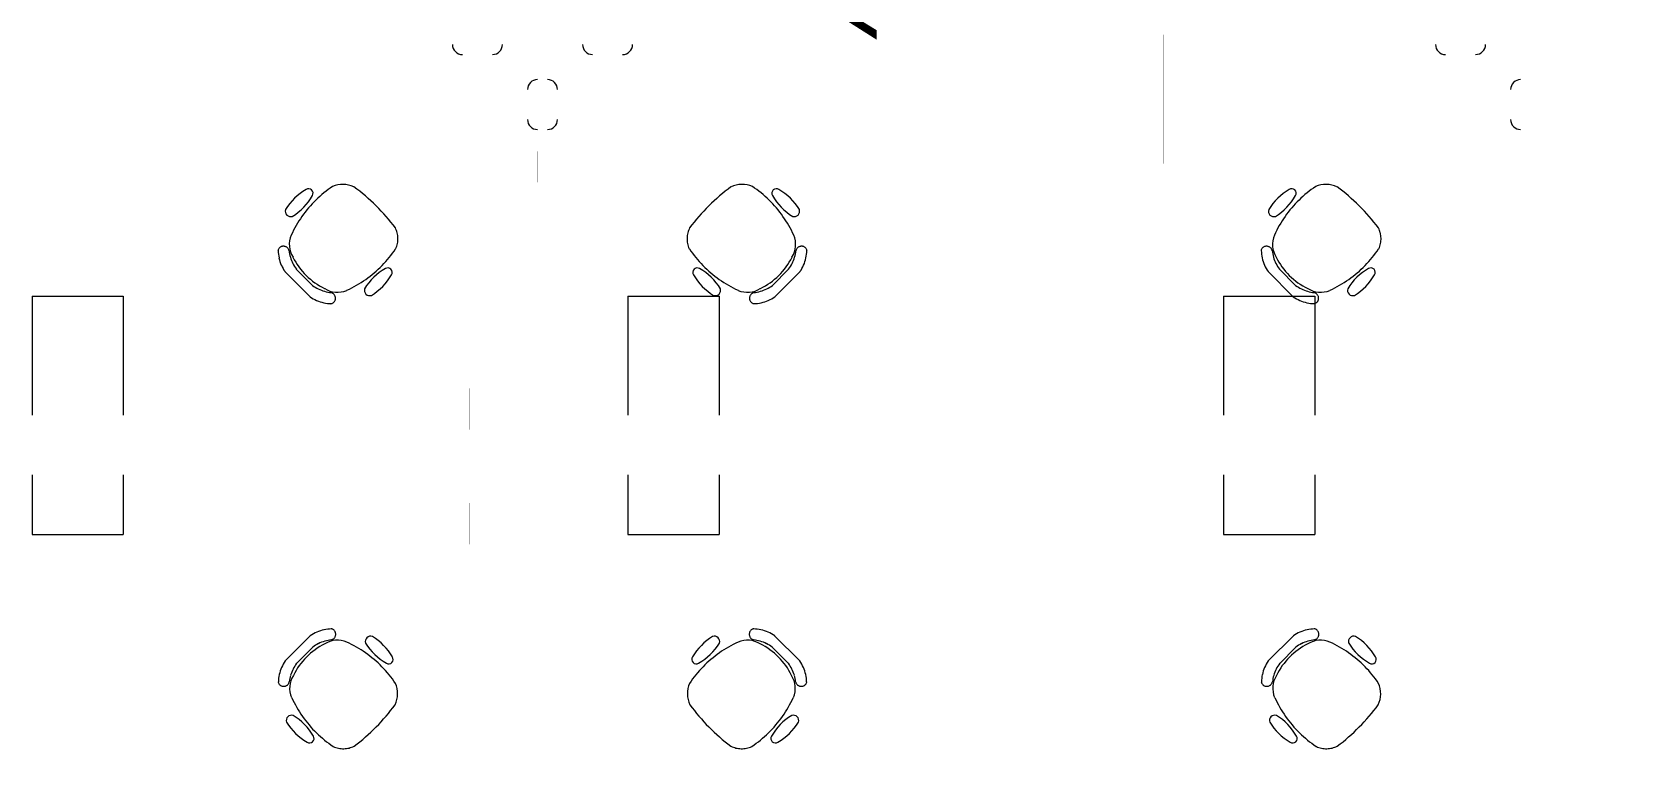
# Model space of a CAD drawing. Extents: x -6172 to 8039, y -4082 to 1639.
# Drawn here: x 1655 to 1977.9, y -172.3 to -25.9 of the extents above; entities that cross this region are included whole.
import ezdxf

# ---------------------------------------------------------------- set-up
doc = ezdxf.new("R2010")
doc.units = 0
doc.header["$LTSCALE"] = 96
doc.header["$MEASUREMENT"] = 0
doc.linetypes.add('HIDDEN', pattern=[0.375, 0.25, -0.125])
doc.linetypes.add('SHORT_DASHES', pattern=[0.375, 0.25, -0.125])
doc.layers.get('0').update_dxf_attribs({"linetype": 'CONTINUOUS', "lineweight": 0})
for name, color, linetype, lineweight in [('21', 7, 'CONTINUOUS', 0), ('A-ANNO-RMNA', 4, 'CONTINUOUS', 0), ('A-FURN-CHAR', 3, 'CONTINUOUS', 0), ('A-FURN-PNLS', 2, 'CONTINUOUS', 0), ('A-FURN-UPPR', 3, 'HIDDEN', 0), ('A-FURN-WKSF', 3, 'CONTINUOUS', 0), ('A-WALL-FULL', 6, 'CONTINUOUS', 0)]:
    doc.layers.add(name, color=color, linetype=linetype, lineweight=lineweight)
doc.styles.add('ARIAL', font='ARIAL', dxfattribs={"height": 0.2})

# ---------------------------------------------------------------- blocks, each defined once
blk = doc.blocks.new('ZZ000001')
at = {"layer": '21', "color": 7, "linetype": 'SHORT_DASHES'}
for p, q in [((1654.96, -79.06), (1654.96, -127.07)), ((1654.96, -79.06), (1673.34, -79.06)), ((1673.34, -79.06), (1673.34, -127.07)), ((1774.97, -79.06), (1774.97, -127.07)), ((1774.97, -79.06), (1793.35, -79.06)), ((1793.35, -79.06), (1793.35, -127.07)), ((1894.98, -79.06), (1894.98, -127.07)), ((1894.98, -79.06), (1913.35, -79.06)), ((1913.35, -79.06), (1913.35, -127.07)), ((1654.96, -127.07), (1673.34, -127.07)), ((1774.97, -127.07), (1793.35, -127.07)), ((1894.98, -127.07), (1913.35, -127.07))]:
    blk.add_line(p, q, dxfattribs=at)
blk = doc.blocks.new('ZZ000068')
at = {"layer": 'A-FURN-CHAR', "color": 8, "linetype": 'Continuous'}
for p, q in [((1711.02, -147.48), (1705.95, -152.55)), ((1708.25, -153.04), (1711.51, -149.78))]:
    blk.add_line(p, q, dxfattribs=at)
for centre, radius, start, end in [((1715.45, -153.91), 7.8, 113.4885, 124.6235), ((1715.42, -153.84), 7.73, 102.288, 113.4973), ((1715.39, -153.7), 7.59, 90.9465, 102.2951), ((1716.07, -155.86), 7.59, 96.2278, 106.3838), ((1716.5, -153.09), 4.73, 66.7202, 122.8365), ((1714.99, -147.21), 1.13, 280.8858, 292.2879), ((1715.01, -147.15), 1.11, 67.2813, 78.7574), ((1714.99, -147.2), 1.13, 292.2863, 303.6237), ((1715.01, -147.16), 1.12, 55.8284, 67.2768), ((1714.98, -147.19), 1.15, 303.624, 314.8912), ((1715, -147.16), 1.13, 44.4292, 55.8271), ((1714.98, -147.19), 1.16, 314.8912, 326.0941), ((1715, -147.17), 1.14, 33.0972, 44.4295), ((1714.97, -147.18), 1.16, 326.0905, 337.244), ((1714.99, -147.18), 1.15, 21.8329, 33.0953), ((1714.97, -147.18), 1.17, 337.2402, 348.3668), ((1714.98, -147.18), 1.16, 10.6343, 21.8331), ((1714.97, -147.18), 1.16, 359.4866, 10.6376), ((1714.97, -147.18), 1.17, 348.3666, 359.4923), ((1723.18, -148.64), 1.08, 71.6789, 197.1039), ((1717.5, -157.51), 11.58, 29.8601, 58.6697), ((1720.26, -161.66), 14.08, 116.7942, 153.9004), ((1716.14, -156.07), 7.82, 116.4066, 126.3663), ((1716.1, -156), 7.73, 106.3784, 116.4129), ((1708.33, -170.57), 24.02, 54.9022, 65.3039), ((1708.55, -170.26), 23.64, 44.3847, 54.8979), ((1732.04, -142.93), 11.58, 211.3325, 240.5354), ((1726.81, -152.26), 0.891, 237.9938, 35.677), ((1712.31, -156.95), 7.73, 156.5047, 167.7141), ((1712.38, -156.98), 7.8, 145.379, 156.514), ((1714.47, -157.63), 7.73, 153.5893, 163.6238), ((1714.55, -157.67), 7.82, 143.6359, 153.5956), ((1708.72, -170.09), 23.4, 33.7952, 44.3789), ((1705.62, -156.54), 1.11, 191.2436, 202.7197), ((1712.17, -156.92), 7.59, 167.7071, 179.0557), ((1705.63, -156.54), 1.12, 202.7269, 214.1754), ((1705.63, -156.53), 1.13, 214.1746, 225.5725), ((1705.64, -156.52), 1.14, 225.5741, 236.9064), ((1705.65, -156.52), 1.15, 236.9066, 248.1689), ((1705.65, -156.51), 1.16, 248.1686, 259.3674), ((1705.65, -156.5), 1.16, 259.3651, 270.5162), ((1705.65, -156.5), 1.17, 270.5123, 281.638), ((1705.65, -156.5), 1.17, 281.6334, 292.76), ((1705.65, -156.5), 1.16, 292.7589, 303.9124), ((1705.66, -156.51), 1.16, 303.9075, 315.1105), ((1705.66, -156.51), 1.15, 315.1134, 326.3806), ((1705.67, -156.52), 1.13, 326.3776, 337.715), ((1705.68, -156.52), 1.13, 337.7158, 349.1178), ((1714.33, -157.6), 7.59, 163.6188, 173.7747), ((1711.58, -158.05), 4.73, 147.1659, 203.2822), ((1723.29, -159.15), 5.3, 335.1727, 23.1288), ((1729.1, -149.93), 24.02, 204.7042, 215.1031), ((1694.73, -136.67), 41.53, 307.2404, 323.4682), ((1707.26, -164.56), 1.08, 72.8985, 198.3234), ((1701.55, -173.42), 11.58, 29.467, 58.6699), ((1728.78, -150.15), 23.64, 215.1071, 225.6174), ((1716.13, -158.87), 11.58, 211.3326, 240.1422), ((1710.88, -168.19), 0.891, 234.3254, 32.0086), ((1728.62, -150.32), 23.4, 225.6235, 236.2042), ((1717.63, -165.33), 4.91, 246.1507, 258.7063), ((1717.64, -165.28), 4.96, 258.7159, 271.1974), ((1717.63, -165.2), 5.04, 271.2029, 283.5517), ((1717.61, -165.1), 5.14, 283.5539, 295.7377)]:
    blk.add_arc(centre, radius, start, end, dxfattribs=at)
blk = doc.blocks.new('ZZ000069')
at = {"layer": 'A-FURN-CHAR', "color": 8, "linetype": 'Continuous'}
for p, q in [((1705.9, -74.12), (1710.98, -79.19)), ((1711.47, -76.89), (1708.2, -73.63))]:
    blk.add_line(p, q, dxfattribs=at)
for centre, radius, start, end in [((1715.93, -67.64), 11.58, 119.8601, 148.6697), ((1710.68, -58.32), 0.891, 327.9938, 125.677), ((1728.51, -76.42), 23.4, 123.7952, 134.3789), ((1717.57, -61.84), 5.3, 65.1727, 113.1288), ((1695.09, -90.41), 41.53, 37.2403, 53.4682), ((1701.36, -53.1), 11.58, 301.3325, 330.5354), ((1728.68, -76.59), 23.64, 134.3847, 144.8979), ((1707.06, -61.96), 1.08, 161.6789, 287.1039), ((1728.99, -76.81), 24.02, 144.9022, 155.3039), ((1711.51, -68.64), 4.73, 156.7202, 212.8365), ((1723.53, -67.53), 5.14, 13.5539, 25.7377), ((1723.63, -67.5), 5.04, 1.2029, 13.5517), ((1723.71, -67.5), 4.96, 348.7159, 1.1974), ((1705.58, -70.13), 1.11, 157.2813, 168.7574), ((1712.13, -69.75), 7.59, 180.9465, 192.2951), ((1705.58, -70.13), 1.12, 145.8284, 157.2769), ((1705.59, -70.14), 1.13, 134.4292, 145.8271), ((1705.59, -70.14), 1.14, 123.0972, 134.4296), ((1705.6, -70.15), 1.15, 111.8329, 123.0953), ((1705.6, -70.16), 1.16, 100.6343, 111.8331), ((1705.61, -70.17), 1.16, 89.4866, 100.6376), ((1705.61, -70.17), 1.17, 78.3666, 89.4923), ((1705.61, -70.17), 1.17, 67.2402, 78.3667), ((1705.61, -70.17), 1.16, 56.0904, 67.244), ((1705.61, -70.16), 1.16, 44.8912, 56.0941), ((1705.62, -70.15), 1.15, 33.624, 44.8912), ((1705.63, -70.15), 1.13, 22.2863, 33.6237), ((1705.64, -70.14), 1.13, 10.8858, 22.2879), ((1714.29, -69.07), 7.59, 186.2278, 196.3838), ((1708.74, -56.52), 23.4, 315.6235, 326.2042), ((1723.75, -67.51), 4.91, 336.1507, 348.7063), ((1712.26, -69.72), 7.73, 192.288, 203.4973), ((1712.34, -69.69), 7.8, 203.4885, 214.6235), ((1714.42, -69.03), 7.73, 196.3784, 206.4129), ((1714.5, -69), 7.82, 206.4066, 216.3663), ((1720.09, -64.88), 14.08, 206.7942, 243.9004), ((1731.84, -83.58), 11.58, 119.467, 148.6699), ((1708.58, -56.35), 23.64, 305.1071, 315.6174), ((1726.62, -74.26), 0.891, 324.3254, 122.0086), ((1716.1, -70.59), 7.82, 233.6358, 243.5956), ((1708.36, -56.04), 24.02, 294.7042, 305.1031), ((1717.3, -69.01), 11.58, 301.3326, 330.1422), ((1715.4, -72.76), 7.8, 235.379, 246.514), ((1715.37, -72.83), 7.73, 246.5047, 257.7141), ((1716.06, -70.67), 7.73, 243.5893, 253.6238), ((1715.34, -72.97), 7.59, 257.7071, 269.0557), ((1716.02, -70.8), 7.59, 253.6187, 263.7747), ((1716.48, -73.55), 4.73, 237.1659, 293.2822), ((1714.95, -79.46), 1.13, 67.7157, 79.1178), ((1714.96, -79.51), 1.11, 281.2436, 292.7197), ((1714.94, -79.46), 1.13, 56.3776, 67.715), ((1714.96, -79.51), 1.12, 292.7269, 304.1754), ((1714.94, -79.47), 1.15, 45.1134, 56.3806), ((1714.96, -79.5), 1.13, 304.1746, 315.5725), ((1714.93, -79.48), 1.16, 33.9075, 45.1105), ((1714.95, -79.5), 1.14, 315.5741, 326.9064), ((1714.92, -79.48), 1.16, 22.7588, 33.9124), ((1714.94, -79.49), 1.15, 326.9066, 338.169), ((1714.92, -79.49), 1.17, 11.6334, 22.76), ((1714.93, -79.49), 1.16, 338.1686, 349.3675), ((1714.92, -79.49), 1.17, 0.5123, 11.638), ((1714.93, -79.49), 1.16, 349.3652, 0.5162), ((1722.98, -77.88), 1.08, 162.8985, 288.3234)]:
    blk.add_arc(centre, radius, start, end, dxfattribs=at)
blk = doc.blocks.new('ZZ000076')
at = {"layer": 'A-FURN-CHAR', "color": 8, "linetype": 'Continuous'}
for p, q in [((1909.06, -147.48), (1903.99, -152.55)), ((1906.29, -153.04), (1909.55, -149.78))]:
    blk.add_line(p, q, dxfattribs=at)
for centre, radius, start, end in [((1913.49, -153.91), 7.8, 113.4885, 124.6235), ((1913.46, -153.84), 7.73, 102.288, 113.4973), ((1913.43, -153.7), 7.59, 90.9465, 102.2951), ((1914.11, -155.86), 7.59, 96.2278, 106.3838), ((1914.54, -153.09), 4.73, 66.7202, 122.8365), ((1913.03, -147.21), 1.13, 280.8858, 292.2879), ((1913.05, -147.15), 1.11, 67.2813, 78.7574), ((1913.03, -147.2), 1.13, 292.2863, 303.6237), ((1913.05, -147.16), 1.12, 55.8284, 67.2768), ((1913.03, -147.19), 1.15, 303.624, 314.8912), ((1913.04, -147.16), 1.13, 44.4292, 55.8271), ((1913.02, -147.19), 1.16, 314.8912, 326.0941), ((1913.04, -147.17), 1.14, 33.0972, 44.4295), ((1913.01, -147.18), 1.16, 326.0905, 337.244), ((1913.03, -147.18), 1.15, 21.8329, 33.0953), ((1913.01, -147.18), 1.17, 337.2402, 348.3668), ((1913.02, -147.18), 1.16, 10.6343, 21.8331), ((1913.01, -147.18), 1.17, 348.3666, 359.4923), ((1913.01, -147.18), 1.16, 359.4866, 10.6376), ((1921.22, -148.64), 1.08, 71.6789, 197.1039), ((1915.54, -157.51), 11.58, 29.8601, 58.6697), ((1918.3, -161.66), 14.08, 116.7942, 153.9004), ((1914.18, -156.07), 7.82, 116.4066, 126.3663), ((1914.15, -156), 7.73, 106.3784, 116.4129), ((1906.37, -170.57), 24.02, 54.9022, 65.3039), ((1906.59, -170.26), 23.64, 44.3847, 54.8979), ((1930.08, -142.93), 11.58, 211.3325, 240.5354), ((1924.86, -152.26), 0.891, 237.9938, 35.677), ((1910.35, -156.95), 7.73, 156.5047, 167.7141), ((1910.42, -156.98), 7.8, 145.379, 156.514), ((1912.51, -157.63), 7.73, 153.5893, 163.6238), ((1912.59, -157.67), 7.82, 143.6359, 153.5956), ((1906.76, -170.09), 23.4, 33.7952, 44.3789), ((1903.67, -156.54), 1.11, 191.2436, 202.7197), ((1910.21, -156.92), 7.59, 167.7071, 179.0557), ((1903.67, -156.54), 1.12, 202.7269, 214.1754), ((1903.68, -156.53), 1.13, 214.1746, 225.5725), ((1903.68, -156.52), 1.14, 225.5741, 236.9064), ((1903.69, -156.52), 1.15, 236.9066, 248.1689), ((1903.69, -156.51), 1.16, 248.1686, 259.3674), ((1903.69, -156.5), 1.16, 259.3651, 270.5162), ((1903.69, -156.5), 1.17, 270.5123, 281.638), ((1903.69, -156.5), 1.17, 281.6334, 292.76), ((1903.7, -156.5), 1.16, 292.7589, 303.9124), ((1903.7, -156.51), 1.16, 303.9075, 315.1105), ((1903.71, -156.51), 1.15, 315.1134, 326.3806), ((1903.72, -156.52), 1.13, 326.3776, 337.715), ((1903.72, -156.52), 1.13, 337.7158, 349.1178), ((1912.38, -157.6), 7.59, 163.6188, 173.7747), ((1909.62, -158.05), 4.73, 147.1659, 203.2822), ((1921.34, -159.15), 5.3, 335.1727, 23.1288), ((1927.14, -149.93), 24.02, 204.7042, 215.1031), ((1892.77, -136.67), 41.53, 307.2404, 323.4682), ((1905.3, -164.56), 1.08, 72.8985, 198.3234), ((1899.6, -173.42), 11.58, 29.467, 58.6699), ((1926.82, -150.15), 23.64, 215.1071, 225.6174), ((1914.17, -158.87), 11.58, 211.3326, 240.1422), ((1908.92, -168.19), 0.891, 234.3254, 32.0086), ((1926.66, -150.32), 23.4, 225.6235, 236.2042), ((1915.67, -165.33), 4.91, 246.1507, 258.7063), ((1915.68, -165.28), 4.96, 258.7159, 271.1974), ((1915.68, -165.2), 5.04, 271.2029, 283.5517), ((1915.65, -165.1), 5.14, 283.5539, 295.7377)]:
    blk.add_arc(centre, radius, start, end, dxfattribs=at)
blk = doc.blocks.new('ZZ000077')
at = {"layer": 'A-FURN-CHAR', "color": 8, "linetype": 'Continuous'}
for p, q in [((1903.95, -74.12), (1909.02, -79.19)), ((1909.51, -76.89), (1906.24, -73.63))]:
    blk.add_line(p, q, dxfattribs=at)
for centre, radius, start, end in [((1913.97, -67.64), 11.58, 119.8601, 148.6697), ((1908.73, -58.32), 0.891, 327.9938, 125.677), ((1926.56, -76.42), 23.4, 123.7952, 134.3789), ((1915.61, -61.84), 5.3, 65.1727, 113.1288), ((1893.14, -90.41), 41.53, 37.2403, 53.4682), ((1899.4, -53.1), 11.58, 301.3325, 330.5354), ((1926.72, -76.59), 23.64, 134.3847, 144.8979), ((1905.1, -61.96), 1.08, 161.6789, 287.1039), ((1927.04, -76.81), 24.02, 144.9022, 155.3039), ((1909.56, -68.64), 4.73, 156.7202, 212.8365), ((1921.57, -67.53), 5.14, 13.5539, 25.7377), ((1921.67, -67.5), 5.04, 1.2029, 13.5517), ((1921.75, -67.5), 4.96, 348.7159, 1.1974), ((1903.62, -70.13), 1.11, 157.2813, 168.7574), ((1910.17, -69.75), 7.59, 180.9465, 192.2951), ((1903.62, -70.13), 1.12, 145.8284, 157.2769), ((1903.63, -70.14), 1.13, 134.4292, 145.8271), ((1903.64, -70.14), 1.14, 123.0972, 134.4296), ((1903.64, -70.15), 1.15, 111.8329, 123.0953), ((1903.65, -70.16), 1.16, 100.6343, 111.8331), ((1903.65, -70.17), 1.16, 89.4866, 100.6376), ((1903.65, -70.17), 1.17, 78.3666, 89.4923), ((1903.65, -70.17), 1.17, 67.2402, 78.3667), ((1903.65, -70.17), 1.16, 56.0904, 67.244), ((1903.65, -70.16), 1.16, 44.8912, 56.0941), ((1903.66, -70.15), 1.15, 33.624, 44.8912), ((1903.67, -70.15), 1.13, 22.2863, 33.6237), ((1903.68, -70.14), 1.13, 10.8858, 22.2879), ((1912.33, -69.07), 7.59, 186.2278, 196.3838), ((1906.78, -56.52), 23.4, 315.6235, 326.2042), ((1921.79, -67.51), 4.91, 336.1507, 348.7063), ((1910.31, -69.72), 7.73, 192.288, 203.4973), ((1910.38, -69.69), 7.8, 203.4885, 214.6235), ((1912.46, -69.03), 7.73, 196.3784, 206.4129), ((1912.54, -69), 7.82, 206.4066, 216.3663), ((1918.13, -64.88), 14.08, 206.7942, 243.9004), ((1929.88, -83.58), 11.58, 119.467, 148.6699), ((1906.62, -56.35), 23.64, 305.1071, 315.6174), ((1924.66, -74.26), 0.891, 324.3254, 122.0086), ((1914.14, -70.59), 7.82, 233.6358, 243.5956), ((1906.4, -56.04), 24.02, 294.7042, 305.1031), ((1915.34, -69.01), 11.58, 301.3326, 330.1422), ((1913.44, -72.76), 7.8, 235.379, 246.514), ((1913.41, -72.83), 7.73, 246.5047, 257.7141), ((1914.1, -70.67), 7.73, 243.5893, 253.6238), ((1913.39, -72.97), 7.59, 257.7071, 269.0557), ((1914.06, -70.8), 7.59, 253.6187, 263.7747), ((1914.52, -73.55), 4.73, 237.1659, 293.2822), ((1912.99, -79.46), 1.13, 67.7157, 79.1178), ((1913, -79.51), 1.11, 281.2436, 292.7197), ((1912.99, -79.46), 1.13, 56.3776, 67.715), ((1913, -79.51), 1.12, 292.7269, 304.1754), ((1912.98, -79.47), 1.15, 45.1134, 56.3806), ((1913, -79.5), 1.13, 304.1746, 315.5725), ((1912.97, -79.48), 1.16, 33.9075, 45.1105), ((1912.99, -79.5), 1.14, 315.5741, 326.9064), ((1912.97, -79.48), 1.16, 22.7588, 33.9124), ((1912.98, -79.49), 1.15, 326.9066, 338.169), ((1912.96, -79.49), 1.17, 11.6334, 22.76), ((1912.97, -79.49), 1.16, 338.1686, 349.3675), ((1912.96, -79.49), 1.17, 0.5123, 11.638), ((1912.97, -79.49), 1.16, 349.3652, 0.5162), ((1921.02, -77.88), 1.08, 162.8985, 288.3234)]:
    blk.add_arc(centre, radius, start, end, dxfattribs=at)
blk = doc.blocks.new('ZZ000080')
at = {"layer": 'A-FURN-CHAR', "color": 8, "linetype": 'Continuous'}
for p, q in [((1804.55, -147.48), (1809.62, -152.55)), ((1807.33, -153.04), (1804.06, -149.78))]:
    blk.add_line(p, q, dxfattribs=at)
for centre, radius, start, end in [((1798.08, -157.51), 11.58, 121.3303, 150.1399), ((1792.4, -148.64), 1.08, 342.8961, 108.321), ((1799.08, -153.09), 4.73, 57.1635, 113.2798), ((1800.6, -147.18), 1.16, 169.3624, 180.5134), ((1800.61, -147.18), 1.17, 180.5077, 191.6334), ((1800.6, -147.18), 1.16, 158.1669, 169.3658), ((1800.61, -147.18), 1.17, 191.6333, 202.7598), ((1800.59, -147.18), 1.15, 146.9047, 158.1671), ((1800.6, -147.18), 1.16, 202.756, 213.9095), ((1800.58, -147.17), 1.14, 135.5705, 146.9028), ((1800.6, -147.19), 1.16, 213.9059, 225.1088), ((1800.57, -147.16), 1.13, 124.1729, 135.5708), ((1800.59, -147.19), 1.15, 225.1088, 236.376), ((1800.57, -147.16), 1.12, 112.7232, 124.1717), ((1800.58, -147.2), 1.13, 236.3763, 247.7137), ((1800.57, -147.15), 1.11, 101.2426, 112.7187), ((1800.58, -147.21), 1.13, 247.7121, 259.1142), ((1800.18, -153.7), 7.59, 77.7049, 89.0535), ((1799.51, -155.86), 7.59, 73.6162, 83.7722), ((1800.16, -153.84), 7.73, 66.5027, 77.712), ((1800.13, -153.91), 7.8, 55.3765, 66.5115), ((1788.76, -152.26), 0.891, 144.323, 302.0062), ((1783.54, -142.93), 11.58, 299.4646, 328.6675), ((1807.03, -170.26), 23.64, 125.1021, 135.6153), ((1807.24, -170.57), 24.02, 114.6962, 125.0978), ((1799.47, -156), 7.73, 63.5871, 73.6216), ((1795.32, -161.66), 14.08, 26.0996, 63.2059), ((1799.43, -156.07), 7.82, 53.6338, 63.5935), ((1806.86, -170.09), 23.4, 135.6211, 146.2048), ((1801.03, -157.67), 7.82, 26.4044, 36.3641), ((1801.11, -157.63), 7.73, 16.3762, 26.4107), ((1803.19, -156.98), 7.8, 23.486, 34.6211), ((1803.26, -156.95), 7.73, 12.2859, 23.4953), ((1792.28, -159.15), 5.3, 156.8712, 204.8273), ((1803.99, -158.05), 4.73, 336.7178, 32.8341), ((1801.24, -157.6), 7.59, 6.2253, 16.3813), ((1809.89, -156.52), 1.13, 190.8822, 202.2843), ((1809.9, -156.52), 1.13, 202.285, 213.6224), ((1809.91, -156.51), 1.15, 213.6194, 224.8866), ((1809.92, -156.51), 1.16, 224.8895, 236.0925), ((1809.92, -156.5), 1.16, 236.0876, 247.2411), ((1809.92, -156.5), 1.17, 247.24, 258.3666), ((1809.92, -156.5), 1.17, 258.362, 269.4877), ((1809.92, -156.5), 1.16, 269.4839, 280.6349), ((1809.92, -156.51), 1.16, 280.6326, 291.8314), ((1809.93, -156.52), 1.15, 291.831, 303.0934), ((1809.93, -156.52), 1.14, 303.0936, 314.4259), ((1809.94, -156.53), 1.13, 314.4275, 325.8255), ((1803.4, -156.92), 7.59, 0.9443, 12.2929), ((1809.95, -156.54), 1.12, 325.8246, 337.2731), ((1809.95, -156.54), 1.11, 337.2803, 348.7564), ((1820.85, -136.67), 41.53, 216.5318, 232.7596), ((1786.48, -149.93), 24.02, 324.8969, 335.2958), ((1786.79, -150.15), 23.64, 314.3826, 324.8929), ((1814.02, -173.42), 11.58, 121.3301, 150.533), ((1808.32, -164.56), 1.08, 341.6766, 107.1015), ((1786.96, -150.32), 23.4, 303.7958, 314.3765), ((1804.69, -168.19), 0.891, 147.9914, 305.6746), ((1799.45, -158.87), 11.58, 299.8578, 328.6674), ((1797.97, -165.1), 5.14, 244.2623, 256.4461), ((1797.94, -165.2), 5.04, 256.4483, 268.7971), ((1797.94, -165.28), 4.96, 268.8026, 281.2841), ((1797.95, -165.33), 4.91, 281.2937, 293.8493)]:
    blk.add_arc(centre, radius, start, end, dxfattribs=at)
blk = doc.blocks.new('ZZ000081')
at = {"layer": 'A-FURN-CHAR', "color": 8, "linetype": 'Continuous'}
for p, q in [((1804.11, -76.89), (1807.37, -73.63)), ((1809.67, -74.12), (1804.6, -79.19))]:
    blk.add_line(p, q, dxfattribs=at)
for centre, radius, start, end in [((1820.48, -90.41), 41.53, 126.5318, 142.7597), ((1798, -61.84), 5.3, 66.8712, 114.8273), ((1787.06, -76.42), 23.4, 45.6211, 56.2048), ((1804.89, -58.32), 0.891, 54.323, 212.0062), ((1799.64, -67.64), 11.58, 31.3303, 60.1399), ((1786.89, -76.59), 23.64, 35.1021, 45.6153), ((1814.22, -53.1), 11.58, 209.4646, 238.6675), ((1786.58, -76.81), 24.02, 24.6961, 35.0978), ((1808.51, -61.96), 1.08, 252.8961, 18.3211), ((1791.95, -67.5), 5.04, 166.4483, 178.7971), ((1791.87, -67.5), 4.96, 178.8026, 191.2841), ((1792.05, -67.53), 5.14, 154.2623, 166.4462), ((1804.06, -68.64), 4.73, 327.1635, 23.2798), ((1791.82, -67.51), 4.91, 191.2937, 203.8493), ((1806.83, -56.52), 23.4, 213.7958, 224.3765), ((1801.29, -69.07), 7.59, 343.6162, 353.7722), ((1809.94, -70.14), 1.13, 157.7121, 169.1142), ((1809.95, -70.15), 1.13, 146.3763, 157.7137), ((1809.96, -70.15), 1.15, 135.1088, 146.376), ((1809.96, -70.16), 1.16, 123.9059, 135.1088), ((1809.97, -70.17), 1.16, 112.756, 123.9096), ((1809.97, -70.17), 1.17, 101.6332, 112.7598), ((1809.97, -70.17), 1.17, 90.5077, 101.6334), ((1809.97, -70.17), 1.16, 79.3624, 90.5134), ((1809.97, -70.16), 1.16, 68.1669, 79.3658), ((1809.97, -70.15), 1.15, 56.9047, 68.1671), ((1809.98, -70.14), 1.14, 45.5705, 56.9028), ((1809.99, -70.14), 1.13, 34.1729, 45.5708), ((1803.45, -69.75), 7.59, 347.7049, 359.0535), ((1809.99, -70.13), 1.12, 22.7232, 34.1716), ((1810, -70.13), 1.11, 11.2426, 22.7187), ((1788.96, -74.26), 0.891, 57.9914, 215.6746), ((1783.73, -83.58), 11.58, 31.3301, 60.533), ((1807, -56.35), 23.64, 224.3826, 234.8929), ((1795.49, -64.88), 14.08, 296.0996, 333.2059), ((1801.08, -69), 7.82, 323.6338, 333.5935), ((1801.15, -69.03), 7.73, 333.5871, 343.6216), ((1803.24, -69.69), 7.8, 325.3765, 336.5115), ((1803.31, -69.72), 7.73, 336.5027, 347.712), ((1798.28, -69.01), 11.58, 209.8578, 238.6674), ((1807.22, -56.04), 24.02, 234.8969, 245.2958), ((1799.48, -70.59), 7.82, 296.4044, 306.3641), ((1792.59, -77.88), 1.08, 251.6766, 17.1015), ((1799.09, -73.55), 4.73, 246.7178, 302.8341), ((1800.65, -79.49), 1.17, 168.362, 179.4877), ((1800.65, -79.49), 1.16, 179.4838, 190.6349), ((1800.65, -79.49), 1.17, 157.24, 168.3666), ((1800.64, -79.49), 1.16, 190.6326, 201.8314), ((1800.63, -79.49), 1.15, 201.831, 213.0934), ((1800.65, -79.48), 1.16, 146.0876, 157.2412), ((1800.62, -79.5), 1.14, 213.0936, 224.4259), ((1800.64, -79.48), 1.16, 134.8895, 146.0925), ((1800.62, -79.5), 1.13, 224.4275, 235.8254), ((1800.64, -79.47), 1.15, 123.6194, 134.8866), ((1800.61, -79.51), 1.12, 235.8246, 247.2731), ((1800.63, -79.46), 1.13, 112.285, 123.6224), ((1800.61, -79.51), 1.11, 247.2803, 258.7564), ((1800.63, -79.46), 1.13, 100.8822, 112.2843), ((1800.23, -72.97), 7.59, 270.9443, 282.2929), ((1799.55, -70.8), 7.59, 276.2253, 286.3813), ((1799.52, -70.67), 7.73, 286.3762, 296.4107), ((1800.2, -72.83), 7.73, 282.2859, 293.4953), ((1800.17, -72.76), 7.8, 293.486, 304.6211)]:
    blk.add_arc(centre, radius, start, end, dxfattribs=at)

msp = doc.modelspace()

# ---------------------------------------------------------------- linework, layer by layer
at = {"layer": 'A-FURN-PNLS', "const_width": 0.00174}
for points in [[(1684.78, -28.37), (1682.76, -28.37), (1682.77, -52.37), (1684.78, -52.37), (1684.78, -28.37)], [(1684.78, -26.35), (1684.78, -26.35), (1720.78, -26.35), (1720.78, -28.37), (1684.78, -28.37)], [(1720.78, -26.35), (1756.78, -26.35), (1756.78, -28.37), (1720.78, -28.37)], [(1756.78, -28.37), (1756.78, -64.36), (1758.79, -64.36), (1758.79, -28.37), (1756.78, -28.37)], [(1758.8, -28.37), (1758.8, -64.36), (1756.78, -64.36), (1756.79, -28.37), (1758.8, -28.37)], [(1794.8, -26.35), (1758.8, -26.35), (1758.8, -28.37), (1794.8, -28.37)], [(1830.8, -26.35), (1830.8, -26.35), (1794.8, -26.35), (1794.8, -28.37), (1830.8, -28.37)], [(1830.8, -28.37), (1832.81, -28.37), (1832.81, -52.37), (1830.79, -52.37), (1830.8, -28.37)], [(1882.82, -28.37), (1880.81, -28.37), (1880.81, -52.37), (1882.82, -52.37), (1882.82, -28.37)], [(1882.82, -26.35), (1882.82, -26.35), (1918.82, -26.35), (1918.82, -28.37), (1882.82, -28.37)], [(1918.82, -26.35), (1954.82, -26.35), (1954.82, -28.37), (1918.82, -28.37)], [(1954.82, -28.37), (1954.82, -64.36), (1956.83, -64.36), (1956.83, -28.37), (1954.82, -28.37)], [(1756.78, -64.37), (1756.78, -112.36), (1758.79, -112.36), (1758.79, -64.37)], [(1758.8, -64.36), (1758.8, -112.36), (1756.78, -112.36), (1756.78, -64.36)], [(1954.82, -64.36), (1954.82, -112.36), (1956.83, -112.36), (1956.83, -64.36)], [(1726.73, -112.36), (1702.73, -112.36), (1702.73, -114.38), (1726.73, -114.38)], [(1756.78, -112.36), (1726.73, -112.36), (1726.73, -114.38), (1756.78, -114.37), (1756.78, -112.36)], [(1758.8, -112.36), (1788.84, -112.36), (1788.84, -114.38), (1758.8, -114.37), (1758.8, -112.36)], [(1788.84, -112.36), (1812.84, -112.36), (1812.84, -114.38), (1788.84, -114.38)], [(1924.77, -112.36), (1900.77, -112.36), (1900.77, -114.38), (1924.77, -114.38)], [(1954.82, -112.36), (1924.77, -112.36), (1924.77, -114.38), (1954.82, -114.37), (1954.82, -112.36)], [(1756.78, -162.35), (1756.78, -114.36), (1758.79, -114.36), (1758.79, -162.35)], [(1758.8, -162.35), (1758.8, -114.36), (1756.78, -114.36), (1756.78, -162.35)], [(1954.82, -162.35), (1954.82, -114.36), (1956.83, -114.36), (1956.83, -162.35)], [(1756.78, -198.35), (1756.78, -162.35), (1758.79, -162.35), (1758.8, -198.35), (1756.78, -198.35)], [(1758.8, -198.35), (1758.8, -162.35), (1756.78, -162.35), (1756.78, -198.35), (1758.8, -198.35)], [(1954.82, -198.35), (1954.82, -162.35), (1956.83, -162.35), (1956.84, -198.35), (1954.82, -198.35)]]:
    msp.add_lwpolyline(points, dxfattribs=at)
at = {"layer": 'A-FURN-UPPR', "const_width": 0.00174}
for points in [[(1684.78, -28.37), (1684.78, -26.35)], [(1685.28, -28.37), (1685.28, -42.13)], [(1720.28, -28.37), (1720.28, -42.13)], [(1795.3, -28.37), (1795.3, -42.13)], [(1830.29, -28.37), (1830.29, -42.13)], [(1830.8, -28.37), (1830.8, -26.35)], [(1882.82, -28.37), (1882.82, -26.35)], [(1883.33, -28.37), (1883.33, -42.13)], [(1918.32, -28.37), (1918.32, -42.13)], [(1720.28, -41.63), (1685.29, -41.63)], [(1795.3, -41.63), (1830.29, -41.63)], [(1918.32, -41.63), (1883.33, -41.63)], [(1684.78, -42.13), (1720.78, -42.13)], [(1830.8, -42.13), (1794.8, -42.13)], [(1882.82, -42.13), (1918.82, -42.13)], [(1743.01, -64.36), (1743.02, -112.36)], [(1772.56, -64.36), (1772.56, -112.36)], [(1941.06, -64.36), (1941.06, -112.36)], [(1756.78, -64.87), (1743.01, -64.87)], [(1743.52, -111.86), (1743.52, -64.87)], [(1758.8, -64.87), (1772.56, -64.87)], [(1772.05, -111.86), (1772.06, -64.87)], [(1954.82, -64.87), (1941.06, -64.87)], [(1941.56, -111.86), (1941.56, -64.87)], [(1756.78, -111.86), (1743.02, -111.86)], [(1758.8, -111.86), (1772.56, -111.86)], [(1954.82, -111.86), (1941.06, -111.86)], [(1743.01, -162.35), (1743.02, -114.36)], [(1756.78, -114.86), (1743.01, -114.86)], [(1743.52, -114.86), (1743.52, -161.85)], [(1758.8, -114.86), (1772.56, -114.86)], [(1772.06, -114.86), (1772.05, -161.85)], [(1772.56, -162.35), (1772.56, -114.36)], [(1941.06, -162.35), (1941.06, -114.36)], [(1954.82, -114.86), (1941.06, -114.86)], [(1941.56, -114.86), (1941.56, -161.85)], [(1756.78, -161.85), (1743.01, -161.85)], [(1758.8, -161.85), (1772.56, -161.85)], [(1954.82, -161.85), (1941.06, -161.85)]]:
    msp.add_lwpolyline(points, dxfattribs=at)
at = {"layer": 'A-FURN-WKSF', "const_width": 0.00174}
for points in [[(1720.78, -28.37), (1720.78, -51.7)], [(1794.8, -28.37), (1794.8, -51.7)], [(1918.82, -28.37), (1918.82, -51.7)], [(1741.66, -30.38), (1747.71, -30.38)], [(1741.66, -30.38), (1741.66, -30.38)], [(1773.92, -30.38), (1767.87, -30.38)], [(1773.92, -30.38), (1773.92, -30.38)], [(1939.7, -30.38), (1945.75, -30.38)], [(1939.7, -30.38), (1939.7, -30.38)], [(1754.76, -37.44), (1754.76, -43.48)], [(1760.81, -37.44), (1760.81, -43.48)], [(1952.8, -37.44), (1952.8, -43.48)], [(1720.78, -51.7), (1684.78, -51.71)], [(1733.44, -64.36), (1720.78, -51.7)], [(1782.14, -64.36), (1794.8, -51.7)], [(1794.8, -51.7), (1830.79, -51.71)], [(1918.82, -51.7), (1882.82, -51.71)], [(1931.48, -64.36), (1918.82, -51.7)], [(1756.78, -64.36), (1733.44, -64.36), (1733.44, -112.36)], [(1758.8, -64.36), (1782.14, -64.36), (1782.13, -112.36)], [(1954.82, -64.36), (1931.48, -64.36), (1931.48, -112.36)], [(1756.78, -162.35), (1733.44, -162.35), (1733.44, -114.36)], [(1758.8, -162.35), (1782.13, -162.35), (1782.13, -114.36)], [(1954.82, -162.35), (1931.48, -162.35), (1931.48, -114.36)], [(1733.44, -162.35), (1720.78, -175.01)], [(1782.13, -162.35), (1794.79, -175.01)], [(1931.48, -162.35), (1918.82, -175.01)]]:
    msp.add_lwpolyline(points, dxfattribs=at)
at = {"layer": 'A-FURN-WKSF'}
for centre, radius, start, end in [((1741.66, -28.37), 2.02, 180, 270), ((1747.71, -28.37), 2.01, 270, 0), ((1767.87, -28.37), 2.01, 180, 270), ((1773.92, -28.37), 2.02, 270, 0), ((1939.7, -28.37), 2.02, 180, 270), ((1945.75, -28.37), 2.01, 270, 0), ((1756.78, -37.44), 2.01, 90.0573, 180), ((1758.8, -37.44), 2.01, 0, 89.9427), ((1954.82, -37.44), 2.01, 90.0573, 180), ((1756.78, -43.48), 2.01, 180, 270), ((1758.8, -43.48), 2.01, 270, 0), ((1954.82, -43.48), 2.01, 180, 270)]:
    msp.add_arc(centre, radius, start, end, dxfattribs=at)
at = {"layer": 'A-WALL-FULL', "const_width": 0.00174}
for points in [[(1977.81, -1734.33), (1977.86, 1045.49)], [(1961.83, -272.43), (1961.84, 63.55)]]:
    msp.add_lwpolyline(points, dxfattribs=at)

# ---------------------------------------------------------------- block references
for name in ['ZZ000001', 'ZZ000069', 'ZZ000081', 'ZZ000077', 'ZZ000068', 'ZZ000080', 'ZZ000076']:
    msp.add_blockref(name, (0, 0))

# ---------------------------------------------------------------- texts
at = {"layer": 'A-ANNO-RMNA', "style": 'ARIAL'}
msp.add_text('SECURITY ', height=13.407, rotation=270, dxfattribs=at).set_placement((1811.7, 66.88))

doc.saveas('drawing.dxf')
